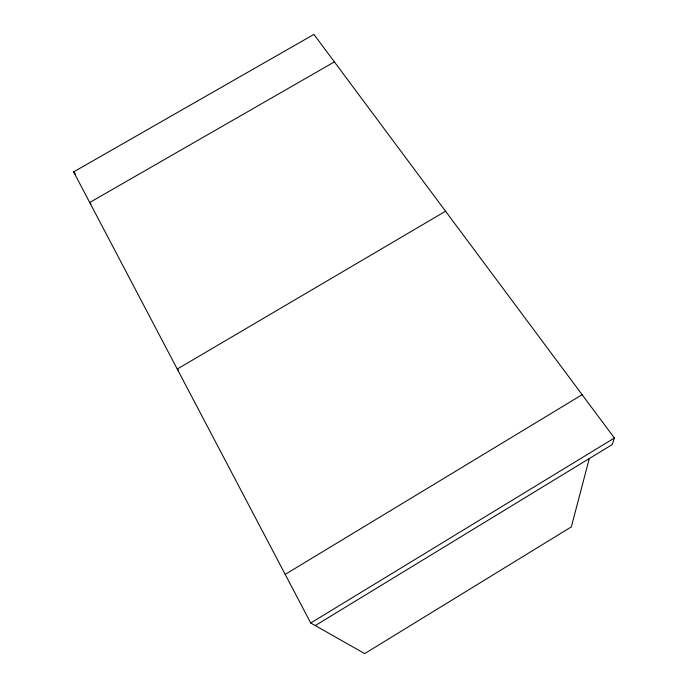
<?xml version="1.0" encoding="UTF-8"?>
<svg xmlns="http://www.w3.org/2000/svg" width="688" height="688" viewBox="0 0 688 688"><rect width="100%" height="100%" fill="white"/><g stroke="black" fill="none" stroke-linecap="round" stroke-linejoin="round"><path stroke-width="1.03" d="M589.289 458.543L571.341 526.888L364.709 653.6L310.744 623.001L73.616 171.888L313.917 34.4L614.384 438.015L612.243 444.551L315.276 625.573M310.744 623.001L614.384 438.015M285.193 574.394L582.134 394.697M445.557 211.233L177.255 369.052L178.57 370.488M334.385 61.894L89.707 202.496L90.954 204.069M73.616 171.888L75.525 174.339"/></g></svg>
